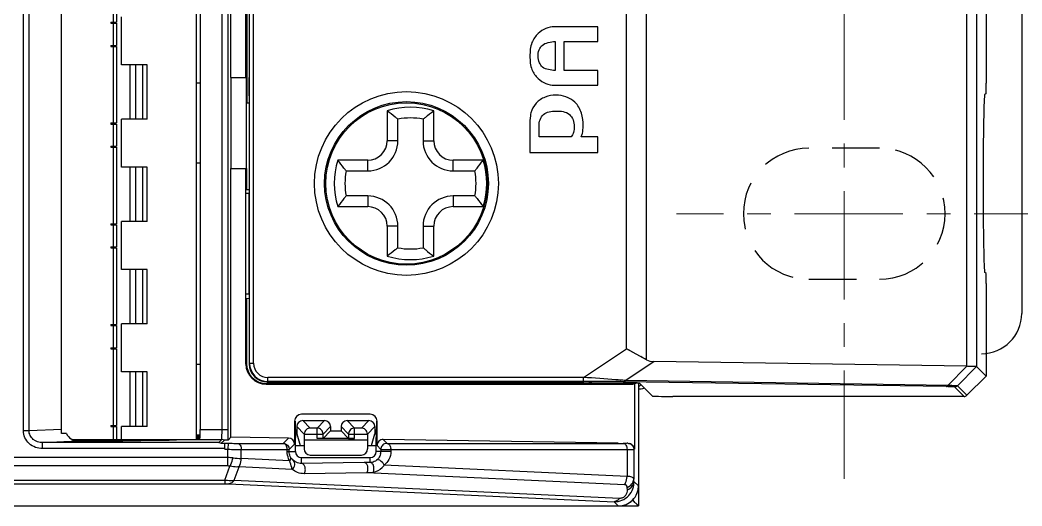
# Model space of a CAD drawing. Header units: millimetres. Extents: x 509 to 2449, y -194 to 649.
# Drawn here: x 2201.5 to 2251.16, y 555.1 to 579.21 of the extents above; entities that cross this region are included whole.
import ezdxf

# ---------------------------------------------------------------- set-up
doc = ezdxf.new("R2010")
doc.units = ezdxf.units.MM
doc.linetypes.add('CENTER', pattern=[17.8, 10.75, -2.35, 2.35, -2.35])
doc.linetypes.add('HIDDEN', pattern=[3.525, 2.35, -1.175])
doc.layers.get('0').update_dxf_attribs({"linetype": 'CONTINUOUS'})
doc.layers.add('3', color=112, linetype='CENTER', lineweight=15)
doc.layers.add('SU', color=7, linetype='CONTINUOUS')

msp = doc.modelspace()

# ---------------------------------------------------------------- linework, layer by layer
at = {"color": 7, "linetype": 'Continuous'}
for p, q in [((2212.874, 562.181), (2212.874, 608.028)), ((2213.074, 562.181), (2213.074, 608.028)), ((2248.404, 608.175), (2248.404, 562.034)), ((2248.911, 608.181), (2248.911, 562.028)), ((2232.55, 562.36), (2232.55, 607.848)), ((2231.557, 562.894), (2231.557, 607.315)), ((2251.15, 605.554), (2251.15, 564.654)), ((2210.25, 558.404), (2210.25, 593.001)), ((2201.66, 558.844), (2201.66, 592.565)), ((2201.942, 558.844), (2201.942, 592.565)), ((2203.55, 558.704), (2203.55, 592.804)), ((2210.432, 592.513), (2210.432, 558.896)), ((2211.508, 558.896), (2211.508, 592.513)), ((2211.808, 558.896), (2211.808, 592.513)), ((2211.95, 576.367), (2211.95, 589.441)), ((2212.692, 576.354), (2212.692, 589.454)), ((2206.11, 582.904), (2206.11, 579.104)), ((2206.285, 582.904), (2206.285, 579.104)), ((2212.75, 575.104), (2212.75, 581.055)), ((2249.386, 580.336), (2249.386, 576.072)), ((2205.999, 579.104), (2206.285, 579.104)), ((2205.999, 579.104), (2205.999, 579.054)), ((2206.23, 579.104), (2206.23, 579.054)), ((2206.53, 576.994), (2206.53, 579.374)), ((2205.999, 579.054), (2206.285, 579.054)), ((2206.11, 579.054), (2206.11, 577.954)), ((2206.285, 579.054), (2206.285, 577.954)), ((2230.13, 578.878), (2227.982, 578.878)), ((2230.13, 578.144), (2230.13, 578.878)), ((2228.029, 578.144), (2228.029, 576.711)), ((2228.468, 578.144), (2230.13, 578.144)), ((2228.468, 576.711), (2228.468, 578.144)), ((2205.999, 577.954), (2206.285, 577.954)), ((2205.999, 577.954), (2205.999, 577.904)), ((2205.999, 577.904), (2206.285, 577.904)), ((2206.11, 577.904), (2206.11, 574.104)), ((2206.23, 577.954), (2206.23, 577.904)), ((2206.285, 577.904), (2206.285, 574.104)), ((2207.804, 576.994), (2206.53, 576.994)), ((2206.96, 574.294), (2206.96, 576.994)), ((2207.232, 574.294), (2207.232, 576.994)), ((2207.578, 574.294), (2207.578, 576.994)), ((2207.804, 574.294), (2207.804, 576.994)), ((2230.13, 576.711), (2228.468, 576.711)), ((2230.13, 575.977), (2230.13, 576.711)), ((2210.25, 576.104), (2210.432, 576.104)), ((2211.95, 576.367), (2211.938, 576.367)), ((2211.938, 576.367), (2211.938, 571.841)), ((2211.95, 576.367), (2212.692, 576.354)), ((2212.715, 571.854), (2212.715, 576.354)), ((2212.85, 575.456), (2212.855, 576.276)), ((2227.982, 575.977), (2230.13, 575.977)), ((2212.72, 575.104), (2212.85, 575.104)), ((2212.85, 575.456), (2212.85, 570.604)), ((2249.378, 575.572), (2249.309, 575.504)), ((2219.699, 574.704), (2219.699, 573.226)), ((2222, 573.226), (2222, 574.704)), ((2207.804, 574.294), (2206.53, 574.294)), ((2206.53, 571.914), (2206.53, 574.294)), ((2220.228, 573.226), (2220.228, 574.294)), ((2221.471, 574.294), (2221.471, 573.226)), ((2205.999, 574.104), (2206.285, 574.104)), ((2205.999, 574.104), (2205.999, 574.054)), ((2205.999, 574.054), (2206.285, 574.054)), ((2206.11, 574.054), (2206.11, 572.954)), ((2206.23, 574.104), (2206.23, 574.054)), ((2206.285, 574.054), (2206.285, 572.954)), ((2226.77, 573.984), (2226.77, 572.633)), ((2227.223, 573.421), (2227.223, 573.96)), ((2220.228, 573.226), (2219.699, 573.226)), ((2221.471, 573.226), (2222, 573.226)), ((2228.811, 573.421), (2227.223, 573.421)), ((2230.13, 573.421), (2229.318, 573.421)), ((2230.13, 572.633), (2230.13, 573.421)), ((2205.999, 572.954), (2206.285, 572.954)), ((2205.999, 572.954), (2205.999, 572.904)), ((2205.999, 572.904), (2206.285, 572.904)), ((2206.11, 572.904), (2206.11, 569.104)), ((2206.23, 572.954), (2206.23, 572.904)), ((2206.285, 572.904), (2206.285, 569.104)), ((2226.77, 572.633), (2230.13, 572.633)), ((2218.728, 572.255), (2217.25, 572.255)), ((2218.728, 571.726), (2218.728, 572.255)), ((2224.449, 572.255), (2222.971, 572.255)), ((2222.971, 571.726), (2222.971, 572.255)), ((2207.804, 571.914), (2206.53, 571.914)), ((2206.96, 569.214), (2206.96, 571.914)), ((2207.232, 569.214), (2207.232, 571.914)), ((2207.578, 569.214), (2207.578, 571.914)), ((2207.804, 569.214), (2207.804, 571.914)), ((2210.432, 572.104), (2210.25, 572.104)), ((2211.95, 571.841), (2211.938, 571.841)), ((2211.95, 571.841), (2212.692, 571.854)), ((2211.95, 558.515), (2211.95, 571.841)), ((2212.692, 562.147), (2212.692, 571.854)), ((2212.72, 571.854), (2212.72, 570.804)), ((2217.659, 571.726), (2218.728, 571.726)), ((2222.971, 571.726), (2224.04, 571.726)), ((2212.72, 570.804), (2212.715, 570.804)), ((2212.72, 570.804), (2212.853, 570.802)), ((2212.855, 570.599), (2212.715, 570.599)), ((2212.855, 565.61), (2212.855, 570.599)), ((2218.728, 570.483), (2217.659, 570.483)), ((2218.728, 570.483), (2218.728, 569.954)), ((2224.04, 570.483), (2222.971, 570.483)), ((2222.971, 570.483), (2222.971, 569.954)), ((2217.25, 569.954), (2218.728, 569.954)), ((2222.971, 569.954), (2224.449, 569.954)), ((2207.804, 569.214), (2206.53, 569.214)), ((2206.53, 566.834), (2206.53, 569.214)), ((2205.999, 569.104), (2206.285, 569.104)), ((2205.999, 569.104), (2205.999, 569.054)), ((2205.999, 569.054), (2206.285, 569.054)), ((2206.11, 569.054), (2206.11, 567.954)), ((2206.23, 569.104), (2206.23, 569.054)), ((2206.285, 569.054), (2206.285, 567.954)), ((2220.228, 568.983), (2219.699, 568.983)), ((2219.699, 568.983), (2219.699, 567.505)), ((2220.228, 567.914), (2220.228, 568.983)), ((2221.471, 568.983), (2222, 568.983)), ((2221.471, 568.983), (2221.471, 567.914)), ((2222, 567.505), (2222, 568.983)), ((2205.999, 567.954), (2206.285, 567.954)), ((2205.999, 567.954), (2205.999, 567.904)), ((2205.999, 567.904), (2206.285, 567.904)), ((2206.11, 567.904), (2206.11, 564.104)), ((2206.23, 567.954), (2206.23, 567.904)), ((2206.285, 567.904), (2206.285, 564.104)), ((2207.804, 566.834), (2206.53, 566.834)), ((2206.96, 564.134), (2206.96, 566.834)), ((2207.232, 564.134), (2207.232, 566.834)), ((2207.578, 564.134), (2207.578, 566.834)), ((2207.804, 564.134), (2207.804, 566.834)), ((2249.378, 566.636), (2249.309, 566.705)), ((2249.386, 566.136), (2249.386, 561.552)), ((2212.855, 565.61), (2212.715, 565.609)), ((2212.72, 565.404), (2212.715, 565.404)), ((2212.72, 565.404), (2212.853, 565.407)), ((2212.72, 565.404), (2212.72, 562.174)), ((2212.85, 565.604), (2212.85, 562.157)), ((2205.999, 564.104), (2206.285, 564.104)), ((2205.999, 564.104), (2205.999, 564.054)), ((2205.999, 564.054), (2206.285, 564.054)), ((2206.11, 564.054), (2206.11, 562.954)), ((2206.23, 564.104), (2206.23, 564.054)), ((2206.285, 564.054), (2206.285, 562.954)), ((2207.804, 564.134), (2206.53, 564.134)), ((2206.53, 561.754), (2206.53, 564.134)), ((2205.999, 562.954), (2206.285, 562.954)), ((2205.999, 562.954), (2205.999, 562.904)), ((2205.999, 562.904), (2206.285, 562.904)), ((2206.11, 562.904), (2206.11, 559.104)), ((2206.23, 562.954), (2206.23, 562.904)), ((2206.285, 562.904), (2206.285, 559.104)), ((2229.423, 561.481), (2231.557, 562.894)), ((2232.55, 562.36), (2231.557, 562.894)), ((2231.484, 561.33), (2232.908, 562.273)), ((2248.404, 562.034), (2232.908, 562.273)), ((2207.804, 561.754), (2206.53, 561.754)), ((2206.96, 559.054), (2206.96, 561.754)), ((2207.232, 559.054), (2207.232, 561.754)), ((2207.578, 559.054), (2207.578, 561.754)), ((2207.804, 559.054), (2207.804, 561.754)), ((2210.25, 562.143), (2210.432, 562.143)), ((2212.874, 562.181), (2213.074, 562.181)), ((2248.422, 562.033), (2247.487, 561.084)), ((2248.909, 562.028), (2247.963, 561.067)), ((2249.386, 561.552), (2248.911, 562.028)), ((2213.749, 561.257), (2229.74, 561.257)), ((2229.423, 561.481), (2213.774, 561.481)), ((2213.774, 561.281), (2213.774, 561.481)), ((2229.423, 561.281), (2213.774, 561.281)), ((2229.407, 561.257), (2229.407, 561.175)), ((2229.423, 561.281), (2229.423, 561.481)), ((2229.707, 561.257), (2229.707, 561.18)), ((2229.781, 561.204), (2229.707, 561.18)), ((2229.74, 561.257), (2229.897, 561.204)), ((2229.781, 561.254), (2229.781, 561.204)), ((2232.081, 561.204), (2229.781, 561.204)), ((2247.394, 561.024), (2231.391, 561.271)), ((2247.487, 561.084), (2231.484, 561.33)), ((2232.081, 561.204), (2231.948, 561.16)), ((2232.15, 561.182), (2232.081, 561.204)), ((2249.386, 561.552), (2248.432, 560.598)), ((2213.692, 561.147), (2231.149, 561.147)), ((2229.407, 561.175), (2213.72, 561.175)), ((2231.948, 561.16), (2231.948, 557.925)), ((2232.22, 561.183), (2232.15, 561.183)), ((2232.15, 561.182), (2232.15, 555.104)), ((2232.23, 560.904), (2232.15, 560.904)), ((2232.846, 560.556), (2232.22, 561.183)), ((2248.291, 560.539), (2247.822, 561.008)), ((2248.432, 560.598), (2247.963, 561.067)), ((2248.291, 560.539), (2233.846, 560.539)), ((2215.102, 559.304), (2215.102, 558.171)), ((2215.127, 559.304), (2215.15, 558.504)), ((2218.85, 559.651), (2215.45, 559.651)), ((2215.511, 559.341), (2216.588, 559.341)), ((2215.881, 558.971), (2215.511, 559.341)), ((2216.218, 558.971), (2216.588, 559.341)), ((2217.711, 559.341), (2218.788, 559.341)), ((2217.711, 559.341), (2218.081, 558.971)), ((2218.788, 559.341), (2218.418, 558.971)), ((2219.172, 559.304), (2219.15, 558.504)), ((2219.197, 558.099), (2219.197, 559.304)), ((2201.66, 558.844), (2201.942, 558.844)), ((2201.942, 558.844), (2203.55, 558.921)), ((2205.999, 559.104), (2206.285, 559.104)), ((2205.999, 559.104), (2205.999, 559.054)), ((2205.999, 559.054), (2206.285, 559.054)), ((2206.11, 559.054), (2206.11, 558.404)), ((2206.23, 559.104), (2206.23, 559.054)), ((2206.285, 559.054), (2206.285, 558.404)), ((2207.804, 559.054), (2206.53, 559.054)), ((2206.53, 558.404), (2206.53, 559.054)), ((2210.432, 558.896), (2211.808, 558.896)), ((2215.583, 558.669), (2215.211, 559.041)), ((2215.211, 559.041), (2215.211, 558.684)), ((2216.218, 558.971), (2215.881, 558.971)), ((2216.218, 558.454), (2216.218, 558.971)), ((2216.518, 558.671), (2216.888, 559.041)), ((2216.888, 558.827), (2216.518, 558.456)), ((2216.888, 559.041), (2216.888, 558.827)), ((2216.888, 558.827), (2217.411, 558.827)), ((2217.411, 559.041), (2217.767, 558.685)), ((2217.411, 559.041), (2217.411, 558.827)), ((2217.411, 558.827), (2217.781, 558.456)), ((2218.418, 558.971), (2218.08, 558.971)), ((2218.081, 558.454), (2218.081, 558.971)), ((2219.088, 559.041), (2218.716, 558.669)), ((2219.088, 559.041), (2219.088, 558.684)), ((2202.612, 558.249), (2204.382, 558.334)), ((2211.348, 558.249), (2202.612, 558.249)), ((2202.612, 557.949), (2202.612, 558.249)), ((2203.795, 558.704), (2203.55, 558.704)), ((2204.085, 558.404), (2210.232, 558.404)), ((2204.157, 558.374), (2208.894, 558.374)), ((2207.464, 558.349), (2204.25, 558.349)), ((2204.382, 558.334), (2206.599, 558.334)), ((2206.599, 558.334), (2210.15, 558.396)), ((2210.15, 558.396), (2211.494, 558.396)), ((2210.424, 558.624), (2210.25, 558.624)), ((2210.25, 558.604), (2210.424, 558.604)), ((2210.25, 558.531), (2210.424, 558.531)), ((2210.424, 558.506), (2210.25, 558.506)), ((2210.25, 558.452), (2210.372, 558.452)), ((2210.316, 558.428), (2210.25, 558.428)), ((2211.348, 558.249), (2211.494, 558.396)), ((2211.627, 558.365), (2211.473, 558.218)), ((2211.647, 558.218), (2211.645, 558.215)), ((2211.647, 558.218), (2211.806, 558.215)), ((2211.806, 558.215), (2211.801, 557.915)), ((2211.95, 558.515), (2211.805, 558.372)), ((2214.807, 558.471), (2211.95, 558.515)), ((2214.543, 558.211), (2214.807, 558.471)), ((2215.15, 558.684), (2215.211, 558.684)), ((2215.15, 557.804), (2215.15, 558.504)), ((2215.211, 558.684), (2215.385, 558.104)), ((2215.583, 558.383), (2215.581, 557.938)), ((2215.583, 558.671), (2216.518, 558.671)), ((2215.583, 558.669), (2215.583, 558.383)), ((2215.583, 558.383), (2218.716, 558.383)), ((2218.081, 558.454), (2216.218, 558.454)), ((2216.518, 558.456), (2216.518, 558.671)), ((2217.783, 558.701), (2217.781, 558.671)), ((2217.781, 558.671), (2218.716, 558.671)), ((2217.781, 558.671), (2217.781, 558.456)), ((2218.716, 558.669), (2218.716, 558.383)), ((2218.716, 558.383), (2218.718, 557.938)), ((2218.914, 558.104), (2219.088, 558.684)), ((2219.088, 558.684), (2219.15, 558.684)), ((2219.15, 557.804), (2219.15, 558.504)), ((2219.501, 558.399), (2219.686, 558.211)), ((2231.149, 558.219), (2219.501, 558.399)), ((2211.642, 557.949), (2202.612, 557.949)), ((2211.642, 557.918), (2211.642, 557.949)), ((2211.642, 557.918), (2211.801, 557.915)), ((2211.801, 557.089), (2211.801, 557.915)), ((2212.269, 558.211), (2214.543, 558.211)), ((2212.463, 557.459), (2212.463, 557.911)), ((2212.463, 557.911), (2214.838, 557.911)), ((2214.737, 557.804), (2214.737, 557.911)), ((2214.737, 557.804), (2215.15, 557.804)), ((2214.838, 557.911), (2215.102, 558.171)), ((2214.838, 557.804), (2214.838, 557.911)), ((2215.15, 558.104), (2215.575, 558.104)), ((2218.724, 558.104), (2219.15, 558.104)), ((2219.88, 557.804), (2219.15, 557.804)), ((2219.197, 558.099), (2219.381, 557.911)), ((2219.382, 557.918), (2219.381, 557.911)), ((2219.381, 557.911), (2219.381, 557.804)), ((2219.381, 557.911), (2231.583, 557.911)), ((2219.686, 558.211), (2219.681, 558.211)), ((2219.686, 558.211), (2231.389, 558.211)), ((2219.88, 557.911), (2219.88, 557.804)), ((2231.583, 557.911), (2231.583, 556.574)), ((2231.92, 557.916), (2231.948, 557.925)), ((2231.92, 557.916), (2231.92, 556.44)), ((2211.801, 557.502), (2182.472, 557.502)), ((2214.862, 557.348), (2212.463, 557.459)), ((2215.45, 557.504), (2218.85, 557.504)), ((2215.45, 557.213), (2215.45, 557.504)), ((2218.554, 557.257), (2215.45, 557.213)), ((2215.875, 557.619), (2215.879, 557.633)), ((2215.879, 557.633), (2218.42, 557.633)), ((2218.42, 557.633), (2218.424, 557.619)), ((2218.85, 557.261), (2218.554, 557.257)), ((2218.85, 557.261), (2218.85, 557.504)), ((2211.801, 557.089), (2183.071, 557.089)), ((2211.655, 556.389), (2211.902, 557.076)), ((2212.114, 556.383), (2212.35, 557.043)), ((2214.986, 556.921), (2212.35, 557.043)), ((2218.692, 556.749), (2215.587, 556.705)), ((2218.998, 556.771), (2218.692, 556.749)), ((2231.461, 556.159), (2218.692, 556.749)), ((2231.583, 556.574), (2219.545, 557.131)), ((2183.036, 556.389), (2211.655, 556.389)), ((2211.655, 556.389), (2211.655, 556.203)), ((2212.114, 556.383), (2231.214, 555.5)), ((2231.928, 556.325), (2231.92, 556.44)), ((2231.928, 556.325), (2232.15, 556.103)), ((2183.036, 556.203), (2211.655, 556.203)), ((2211.838, 556.2), (2230.939, 555.316)), ((2231.604, 555.909), (2231.596, 556.024)), ((2230.939, 555.316), (2231.151, 555.104)), ((2232.15, 555.104), (2231.857, 555.397)), ((2232.035, 555.22), (2232.004, 555.25)), ((2058.15, 555.104), (2232.15, 555.104))]:
    msp.add_line(p, q, dxfattribs=at)
at = {"color": 7, "linetype": 'HIDDEN'}
for p, q in [((2244.1, 572.854), (2240.6, 572.854)), ((2240.6, 566.354), (2244.1, 566.354))]:
    msp.add_line(p, q, dxfattribs=at)
at = {"color": 7, "linetype": 'Continuous'}
for points in [[(2231.923, 562.697), (2231.803, 562.761), (2231.681, 562.827), (2231.557, 562.894)], [(2232.55, 562.36), (2232.46, 562.409), (2232.363, 562.461), (2232.26, 562.516)], [(2231.97, 555.283), (2231.935, 555.32), (2231.897, 555.358), (2231.857, 555.397)], [(2232.109, 555.145), (2232.087, 555.167), (2232.062, 555.192)], [(2232.15, 555.104), (2232.146, 555.107), (2232.138, 555.115), (2232.126, 555.128)]]:
    msp.add_lwpolyline(points, dxfattribs=at)
for radius in [4.558, 4.059, 4]:
    msp.add_circle((2220.65, 571.104), radius, dxfattribs=at)
for centre, radius, start, end in [((2220.85, 571.104), 3.779, 72.2783, 107.7217), ((2220.85, 571.104), 3.25, 78.9786, 101.0214), ((2218.728, 573.226), 1.5, 270, 0), ((2218.728, 573.226), 0.971, 270, 0), ((2222.971, 573.226), 1.5, 180, 270), ((2222.971, 573.226), 0.971, 180, 270), ((2220.85, 571.104), 3.779, 162.2783, 197.7217), ((2220.85, 571.104), 3.779, 342.2783, 17.7217), ((2220.85, 571.104), 3.25, 168.9786, 191.0214), ((2220.85, 571.104), 3.25, 348.9786, 11.0214), ((2218.728, 568.983), 1.5, 0, 90), ((2222.971, 568.983), 1.5, 90, 180), ((2218.728, 568.983), 0.971, 0, 90), ((2222.971, 568.983), 0.971, 90, 180), ((2220.85, 571.104), 3.25, 258.9786, 281.0214), ((2220.85, 571.104), 3.779, 252.2783, 287.7217), ((2249.15, 564.654), 2, 270, 0), ((2213.774, 562.181), 0.9, 180.005, 269.995), ((2213.774, 562.181), 0.7, 179.9997, 270.0003), ((2215.45, 559.304), 0.347, 90, 180), ((2218.85, 559.304), 0.347, 0, 90), ((2215.45, 557.804), 0.3, 180, 270), ((2218.85, 557.804), 0.3, 270, 0), ((2218.835, 557.805), 0.547, 347.1973, 359.9774), ((2219.682, 557.911), 0.301, 171.1336, 178.6403), ((2219.683, 557.91), 0.302, 113.005, 132.7714), ((2219.436, 557.911), 0.444, 0.0221, 6.6504), ((2211.803, 555.183), 2.32, 83.8186, 90.0287), ((2212.698, 563.484), 6.03, 263.8549, 267.7689), ((2215.406, 557.787), 0.563, 210.8516, 230.5), ((2211.801, 556.707), 0.383, 74.7424, 89.9528), ((2231.15, 556.104), 1, 270, 0)]:
    msp.add_arc(centre, radius, start, end, dxfattribs=at)
at = {"color": 7, "linetype": 'HIDDEN'}
for centre, start, end in [((2240.6, 569.604), 90, 270), ((2244.1, 569.604), 270, 90)]:
    msp.add_arc(centre, 3.25, start, end, dxfattribs=at)
at = {"color": 7, "linetype": 'Continuous'}
for centre, major_axis, ratio, start_param, end_param in [((2212.773, 577.986), (0, 5), 0.017455, -1.919862, -1.903454), ((2249.378, 576.072), (0, 0.5), 0.017455, -3.124139, -1.570796), ((2249.311, 571.104), (0, 4.4), 0.017455, 0.017453, 3.124139), ((2249.378, 566.136), (0, 0.5), 0.017455, -1.570796, -0.017453), ((2233.824, 564.394), (1.329, 2.001), 0.5299, -3.092244, -2.813743), ((2213.692, 562.147), (0.707, 0.707), 0.999695, -3.926839, -2.356347), ((2213.72, 562.175), (-0.707, -0.707), 0.999695, 5.497939, 7.068431), ((2213.75, 562.157), (0.637, 0.637), 0.999695, -3.926839, -2.356347), ((2247.411, 560.514), (1.359, 1.387), 0.458061, 0.394327, 0.410527), ((2247.411, 560.527), (1.5, 1.501), 0.01745, -0.000005, 0.036725), ((2229.407, 561.18), (0.3, 0), 0.017455, -1.570796, -0.05236), ((2231.149, 561.161), (0.8, 0), 0.017455, -1.570796, -0.05236), ((2231.741, 561.504), (0.686, 0), 0.874162, -0.93305, -0.678603), ((2233.846, 560.557), (1, 0), 0.017455, -3.124139, -1.570796), ((2248.291, 560.739), (0.141, -0.141), 0.999695, -0.785246, 0), ((2215.511, 559.041), (0.212, -0.212), 0.999973, 2.356208, 3.926977), ((2216.588, 559.041), (0.212, 0.212), 0.999973, -0.785384, 0.785384), ((2217.711, 559.041), (0.212, -0.212), 0.999973, 2.356208, 3.926977), ((2218.788, 559.041), (0.212, 0.212), 0.999973, -0.785384, 0.785384), ((2210.414, 558.896), (0, 0.5), 0.03697, -2.539584, -1.570796), ((2204.386, 558.934), (0.638, 0.031), 0.939566, -2.800097, -1.621794), ((2210.141, 558.896), (0, 0.5), 1, -3.124139, -2.922685), ((2210.141, 558.896), (0.5, 0), 1, 4.931297, 5.314398), ((2229.101, 557.949), (19.48, -0.3), 0.000269, -2.701966, -2.681637), ((2214.802, 558.171), (0.214, 0.211), 0.9997, -0.777487, 0.777608), ((2218.081, 558.456), (0.3, 0), 0.005236, -3.136357, -1.570796), ((2219.497, 558.099), (-0.211, 0.214), 0.999691, -0.793003, 0.792886), ((2215.881, 557.938), (0.045, 0.302), 0.981628, -4.56665, -2.995946), ((2218.418, 557.938), (-0.045, 0.302), 0.981628, -3.28724, -1.716535), ((2231.148, 556.106), (-0.709, 0.709), 0.997265, -3.925621, -2.357564)]:
    msp.add_ellipse(centre, major_axis=major_axis, ratio=ratio, start_param=start_param, end_param=end_param, dxfattribs=at)
for points, knots in [([(2227.982, 578.878), (2227.839, 578.878), (2227.539, 578.817), (2227.135, 578.545), (2226.803, 578.067), (2226.77, 577.644), (2226.77, 577.416)], [0, 0, 0, 0, 0.203752, 0.42072, 0.676809, 1, 1, 1, 1]), ([(2228.029, 576.711), (2227.916, 576.711), (2227.699, 576.739), (2227.389, 576.838), (2227.212, 577.106), (2227.153, 577.412), (2227.201, 577.72), (2227.367, 577.998), (2227.685, 578.108), (2227.911, 578.144), (2228.029, 578.144)], [0, 0, 0, 0, 0.133645, 0.260489, 0.36573, 0.496043, 0.622334, 0.727823, 0.860139, 1, 1, 1, 1]), ([(2226.77, 577.416), (2226.77, 577.192), (2226.802, 576.774), (2227.139, 576.309), (2227.538, 576.038), (2227.839, 575.977), (2227.982, 575.977)], [0, 0, 0, 0, 0.321075, 0.575157, 0.794226, 1, 1, 1, 1]), ([(2229.318, 573.421), (2229.336, 573.476), (2229.396, 573.649), (2229.423, 574.049), (2229.363, 574.598), (2229.063, 575.148), (2228.567, 575.418), (2228.046, 575.518), (2227.514, 575.42), (2227.038, 575.12), (2226.845, 574.739), (2226.801, 574.516), (2226.794, 574.467)], [0, 0, 0, 0, 0.037249, 0.119019, 0.258732, 0.393747, 0.50742, 0.614596, 0.734666, 0.851491, 0.968275, 1, 1, 1, 1]), ([(2220.228, 574.294), (2220.184, 574.33), (2220.011, 574.471), (2219.834, 574.606), (2219.699, 574.704)], [0, 0, 0, 0, 0.254198, 1, 1, 1, 1]), ([(2221.471, 574.294), (2221.515, 574.33), (2221.688, 574.471), (2221.865, 574.606), (2222, 574.704)], [0, 0, 0, 0, 0.254198, 1, 1, 1, 1]), ([(2227.223, 573.96), (2227.223, 574.161), (2227.322, 574.512), (2227.731, 574.679), (2228.17, 574.711), (2228.559, 574.679), (2228.732, 574.525)], [0, 0, 0, 0, 0.309718, 0.471211, 0.644696, 1, 1, 1, 1]), ([(2228.968, 573.927), (2228.968, 573.83), (2228.954, 573.65), (2228.87, 573.481), (2228.811, 573.421)], [0, 0, 0, 0, 0.535119, 1, 1, 1, 1]), ([(2217.659, 571.726), (2217.623, 571.769), (2217.483, 571.943), (2217.348, 572.12), (2217.25, 572.255)], [0, 0, 0, 0, 0.254198, 1, 1, 1, 1]), ([(2224.04, 571.726), (2224.076, 571.769), (2224.216, 571.943), (2224.351, 572.12), (2224.449, 572.255)], [0, 0, 0, 0, 0.254198, 1, 1, 1, 1]), ([(2217.659, 570.483), (2217.623, 570.439), (2217.483, 570.266), (2217.348, 570.088), (2217.25, 569.954)], [0, 0, 0, 0, 0.254198, 1, 1, 1, 1]), ([(2224.04, 570.483), (2224.076, 570.439), (2224.216, 570.266), (2224.351, 570.088), (2224.449, 569.954)], [0, 0, 0, 0, 0.254198, 1, 1, 1, 1]), ([(2220.228, 567.914), (2220.184, 567.878), (2220.011, 567.738), (2219.834, 567.603), (2219.699, 567.505)], [0, 0, 0, 0, 0.254198, 1, 1, 1, 1]), ([(2221.471, 567.914), (2221.515, 567.878), (2221.688, 567.738), (2221.865, 567.603), (2222, 567.505)], [0, 0, 0, 0, 0.254198, 1, 1, 1, 1]), ([(2248.909, 562.028), (2248.895, 562.023), (2248.846, 562.023), (2248.75, 562.02), (2248.602, 562.026), (2248.487, 562.031), (2248.422, 562.033)], [0, 0, 0, 0, 0.090582, 0.292806, 0.599982, 1, 1, 1, 1]), ([(2231.484, 561.33), (2231.334, 561.343), (2230.647, 561.397), (2229.96, 561.445), (2229.423, 561.481)], [0, 0, 0, 0, 0.218865, 1, 1, 1, 1]), ([(2231.391, 561.271), (2231.245, 561.273), (2230.589, 561.28), (2229.932, 561.281), (2229.423, 561.281)], [0, 0, 0, 0, 0.223182, 1, 1, 1, 1]), ([(2231.391, 561.271), (2231.4, 561.271), (2231.438, 561.277), (2231.468, 561.306), (2231.484, 561.33)], [0, 0, 0, 0, 0.229594, 1, 1, 1, 1]), ([(2247.394, 561.024), (2247.403, 561.024), (2247.441, 561.031), (2247.471, 561.059), (2247.487, 561.084)], [0, 0, 0, 0, 0.229595, 1, 1, 1, 1]), ([(2247.822, 561.008), (2247.82, 561.01), (2247.808, 561.01), (2247.788, 561.014), (2247.752, 561.015), (2247.704, 561.017), (2247.643, 561.019), (2247.538, 561.022), (2247.454, 561.023), (2247.394, 561.024)], [0, 0, 0, 0, 0.020787, 0.071452, 0.153316, 0.266344, 0.409779, 0.581713, 1, 1, 1, 1]), ([(2247.963, 561.067), (2247.951, 561.065), (2247.906, 561.068), (2247.813, 561.07), (2247.667, 561.076), (2247.552, 561.081), (2247.487, 561.084)], [0, 0, 0, 0, 0.080643, 0.27871, 0.59025, 1, 1, 1, 1]), ([(2202.612, 557.949), (2202.492, 557.949), (2202.249, 557.992), (2201.934, 558.183), (2201.713, 558.481), (2201.66, 558.724), (2201.66, 558.844)], [0, 0, 0, 0, 0.250364, 0.500487, 0.750307, 1, 1, 1, 1]), ([(2202.612, 558.249), (2202.45, 558.248), (2202.193, 558.333), (2201.982, 558.593), (2201.942, 558.761), (2201.942, 558.844)], [0, 0, 0, 0, 0.495255, 0.747374, 1, 1, 1, 1]), ([(2211.494, 558.396), (2211.498, 558.398), (2211.496, 558.415), (2211.501, 558.441), (2211.502, 558.489), (2211.504, 558.549), (2211.506, 558.624), (2211.508, 558.741), (2211.508, 558.833), (2211.508, 558.896)], [0, 0, 0, 0, 0.022758, 0.081789, 0.175217, 0.299598, 0.450284, 0.62163, 1, 1, 1, 1]), ([(2211.805, 558.372), (2211.805, 558.411), (2211.807, 558.585), (2211.808, 558.76), (2211.808, 558.896)], [0, 0, 0, 0, 0.220898, 1, 1, 1, 1]), ([(2215.881, 558.971), (2215.813, 558.97), (2215.657, 558.914), (2215.583, 558.755), (2215.583, 558.671)], [0, 0, 0, 0, 0.448197, 1, 1, 1, 1]), ([(2218.08, 558.971), (2218.008, 558.97), (2217.86, 558.914), (2217.791, 558.772), (2217.783, 558.701)], [0, 0, 0, 0, 0.499946, 1, 1, 1, 1]), ([(2218.716, 558.671), (2218.716, 558.755), (2218.643, 558.914), (2218.486, 558.97), (2218.418, 558.971)], [0, 0, 0, 0, 0.551802, 1, 1, 1, 1]), ([(2211.805, 558.372), (2211.803, 558.371), (2211.794, 558.372), (2211.78, 558.369), (2211.757, 558.369), (2211.729, 558.368), (2211.698, 558.367), (2211.668, 558.368), (2211.645, 558.364), (2211.63, 558.368), (2211.627, 558.365)], [0, 0, 0, 0, 0.038198, 0.128174, 0.258897, 0.419479, 0.598705, 0.777668, 0.929058, 1, 1, 1, 1]), ([(2211.642, 557.942), (2211.642, 557.977), (2211.643, 558.042), (2211.643, 558.118), (2211.645, 558.167), (2211.645, 558.193), (2211.647, 558.208), (2211.646, 558.216), (2211.647, 558.218)], [0, 0, 0, 0, 0.38281, 0.704349, 0.827644, 0.919751, 0.977757, 1, 1, 1, 1]), ([(2211.642, 557.942), (2211.642, 557.97), (2211.643, 558.061), (2211.643, 558.152), (2211.645, 558.215)], [0, 0, 0, 0, 0.302883, 1, 1, 1, 1]), ([(2211.806, 558.215), (2211.848, 558.215), (2212.002, 558.212), (2212.157, 558.211), (2212.269, 558.211)], [0, 0, 0, 0, 0.271656, 1, 1, 1, 1]), ([(2231.616, 558.215), (2231.606, 558.214), (2231.531, 558.211), (2231.455, 558.211), (2231.389, 558.211)], [0, 0, 0, 0, 0.130762, 1, 1, 1, 1]), ([(2211.801, 557.915), (2211.861, 557.915), (2212.082, 557.913), (2212.302, 557.911), (2212.463, 557.911)], [0, 0, 0, 0, 0.271656, 1, 1, 1, 1]), ([(2212.269, 558.211), (2212.324, 558.209), (2212.44, 558.114), (2212.463, 557.984), (2212.463, 557.911)], [0, 0, 0, 0, 0.430824, 1, 1, 1, 1]), ([(2214.543, 558.211), (2214.619, 558.21), (2214.776, 558.145), (2214.838, 557.987), (2214.838, 557.911)], [0, 0, 0, 0, 0.499938, 1, 1, 1, 1]), ([(2214.737, 557.911), (2214.737, 557.984), (2214.714, 558.114), (2214.598, 558.209), (2214.543, 558.211)], [0, 0, 0, 0, 0.569173, 1, 1, 1, 1]), ([(2214.862, 557.348), (2214.842, 557.381), (2214.77, 557.522), (2214.737, 557.684), (2214.737, 557.804)], [0, 0, 0, 0, 0.240997, 1, 1, 1, 1]), ([(2214.923, 557.498), (2214.91, 557.519), (2214.861, 557.614), (2214.838, 557.722), (2214.838, 557.804)], [0, 0, 0, 0, 0.231012, 1, 1, 1, 1]), ([(2219.88, 557.804), (2219.88, 557.668), (2219.815, 557.407), (2219.642, 557.204), (2219.545, 557.131)], [0, 0, 0, 0, 0.527835, 1, 1, 1, 1]), ([(2219.72, 558.205), (2219.74, 558.199), (2219.829, 558.148), (2219.868, 558.04), (2219.877, 557.962)], [0, 0, 0, 0, 0.213348, 1, 1, 1, 1]), ([(2231.389, 558.211), (2231.444, 558.209), (2231.56, 558.114), (2231.583, 557.984), (2231.583, 557.911)], [0, 0, 0, 0, 0.430824, 1, 1, 1, 1]), ([(2231.583, 557.911), (2231.628, 557.911), (2231.708, 557.912), (2231.81, 557.912), (2231.877, 557.914), (2231.91, 557.914), (2231.92, 557.916)], [0, 0, 0, 0, 0.400717, 0.708321, 0.910708, 1, 1, 1, 1]), ([(2231.948, 557.925), (2231.943, 557.984), (2231.891, 558.11), (2231.774, 558.185), (2231.706, 558.203)], [0, 0, 0, 0, 0.456182, 1, 1, 1, 1]), ([(2231.706, 558.203), (2231.767, 558.185), (2231.878, 558.108), (2231.92, 557.979), (2231.92, 557.916)], [0, 0, 0, 0, 0.499861, 1, 1, 1, 1]), ([(2211.902, 557.076), (2211.917, 557.105), (2211.979, 557.238), (2212.024, 557.378), (2212.052, 557.489)], [0, 0, 0, 0, 0.221601, 1, 1, 1, 1]), ([(2212.35, 557.043), (2212.369, 557.071), (2212.436, 557.2), (2212.463, 557.348), (2212.463, 557.459)], [0, 0, 0, 0, 0.234214, 1, 1, 1, 1]), ([(2214.862, 557.348), (2214.875, 557.361), (2214.909, 557.401), (2214.94, 557.466), (2214.923, 557.498)], [0, 0, 0, 0, 0.338645, 1, 1, 1, 1]), ([(2214.986, 556.921), (2214.978, 556.949), (2214.935, 557.091), (2214.895, 557.234), (2214.862, 557.348)], [0, 0, 0, 0, 0.19984, 1, 1, 1, 1]), ([(2214.986, 556.921), (2215.053, 556.974), (2215.127, 557.094), (2215.117, 557.259), (2215.075, 557.328), (2215.048, 557.353)], [0, 0, 0, 0, 0.528209, 0.773332, 1, 1, 1, 1]), ([(2215.45, 557.213), (2215.407, 557.212), (2215.263, 557.224), (2215.126, 557.288), (2215.048, 557.353)], [0, 0, 0, 0, 0.295563, 1, 1, 1, 1]), ([(2218.692, 556.749), (2218.719, 556.795), (2218.75, 556.905), (2218.738, 557.068), (2218.678, 557.205), (2218.593, 557.256), (2218.554, 557.257)], [0, 0, 0, 0, 0.268294, 0.555285, 0.806539, 1, 1, 1, 1]), ([(2219.169, 557.372), (2219.1, 557.319), (2218.989, 557.272), (2218.876, 557.262), (2218.85, 557.261)], [0, 0, 0, 0, 0.765756, 1, 1, 1, 1]), ([(2218.998, 556.771), (2219.022, 556.818), (2219.048, 556.926), (2219.031, 557.083), (2218.97, 557.213), (2218.887, 557.26), (2218.85, 557.261)], [0, 0, 0, 0, 0.272766, 0.558161, 0.806471, 1, 1, 1, 1]), ([(2219.368, 557.683), (2219.36, 557.648), (2219.32, 557.53), (2219.239, 557.426), (2219.169, 557.372)], [0, 0, 0, 0, 0.288289, 1, 1, 1, 1]), ([(2219.545, 557.131), (2219.526, 557.175), (2219.453, 557.301), (2219.257, 557.434), (2219.169, 557.372)], [0, 0, 0, 0, 0.307932, 1, 1, 1, 1]), ([(2212.35, 557.042), (2212.315, 557.039), (2212.165, 557.033), (2212.014, 557.051), (2211.902, 557.076)], [0, 0, 0, 0, 0.231834, 1, 1, 1, 1]), ([(2215.587, 556.705), (2215.471, 556.704), (2215.252, 556.743), (2215.063, 556.856), (2214.986, 556.921)], [0, 0, 0, 0, 0.537641, 1, 1, 1, 1]), ([(2215.587, 556.705), (2215.614, 556.751), (2215.646, 556.862), (2215.633, 557.024), (2215.573, 557.161), (2215.488, 557.212), (2215.45, 557.213)], [0, 0, 0, 0, 0.268294, 0.555284, 0.806538, 1, 1, 1, 1]), ([(2219.545, 557.131), (2219.514, 557.083), (2219.377, 556.91), (2219.163, 556.782), (2218.998, 556.771)], [0, 0, 0, 0, 0.256185, 1, 1, 1, 1]), ([(2211.655, 556.389), (2211.696, 556.385), (2211.848, 556.372), (2212.002, 556.371), (2212.114, 556.383)], [0, 0, 0, 0, 0.265867, 1, 1, 1, 1]), ([(2212.114, 556.383), (2212.08, 556.332), (2212.002, 556.245), (2211.891, 556.203), (2211.838, 556.2)], [0, 0, 0, 0, 0.537295, 1, 1, 1, 1]), ([(2230.939, 555.316), (2231.071, 555.314), (2231.344, 555.363), (2231.683, 555.597), (2231.891, 555.941), (2231.931, 556.2), (2231.928, 556.325)], [0, 0, 0, 0, 0.252778, 0.511557, 0.762539, 1, 1, 1, 1]), ([(2231.461, 556.159), (2231.48, 556.187), (2231.55, 556.315), (2231.58, 556.463), (2231.583, 556.574)], [0, 0, 0, 0, 0.235044, 1, 1, 1, 1]), ([(2231.92, 556.44), (2231.912, 556.484), (2231.832, 556.542), (2231.711, 556.567), (2231.629, 556.573), (2231.583, 556.574)], [0, 0, 0, 0, 0.356854, 0.638876, 1, 1, 1, 1]), ([(2231.596, 556.024), (2231.685, 556.063), (2231.842, 556.172), (2231.917, 556.354), (2231.92, 556.44)], [0, 0, 0, 0, 0.529342, 1, 1, 1, 1]), ([(2231.604, 555.909), (2231.693, 555.948), (2231.849, 556.057), (2231.924, 556.239), (2231.928, 556.325)], [0, 0, 0, 0, 0.529342, 1, 1, 1, 1]), ([(2211.655, 556.203), (2211.672, 556.203), (2211.733, 556.203), (2211.794, 556.202), (2211.838, 556.2)], [0, 0, 0, 0, 0.272069, 1, 1, 1, 1]), ([(2231.214, 555.5), (2231.27, 555.497), (2231.391, 555.516), (2231.567, 555.65), (2231.61, 555.817), (2231.604, 555.909)], [0, 0, 0, 0, 0.262502, 0.56159, 1, 1, 1, 1]), ([(2231.596, 556.024), (2231.594, 556.057), (2231.572, 556.13), (2231.497, 556.157), (2231.461, 556.159)], [0, 0, 0, 0, 0.476478, 1, 1, 1, 1]), ([(2231.214, 555.5), (2231.181, 555.449), (2231.103, 555.362), (2230.991, 555.319), (2230.939, 555.316)], [0, 0, 0, 0, 0.537295, 1, 1, 1, 1])]:
    msp.add_open_spline(points, degree=3, knots=knots, dxfattribs=at)
for points in [[(2226.794, 574.467), (2226.769, 574.308), (2226.77, 574.145), (2226.77, 573.984)], [(2228.732, 574.525), (2228.892, 574.383), (2228.968, 574.141), (2228.968, 573.927)], [(2232.455, 560.948), (2232.384, 560.919), (2232.307, 560.904), (2232.23, 560.904)], [(2247.822, 561.008), (2247.873, 561.008), (2247.927, 561.031), (2247.963, 561.067)], [(2216.518, 558.671), (2216.518, 558.747), (2216.454, 558.907), (2216.294, 558.971), (2216.218, 558.971)], [(2211.348, 558.249), (2211.391, 558.248), (2211.434, 558.237), (2211.473, 558.218)], [(2211.627, 558.365), (2211.586, 558.385), (2211.54, 558.396), (2211.494, 558.396)], [(2231.616, 558.215), (2231.647, 558.215), (2231.677, 558.211), (2231.706, 558.203)], [(2219.478, 558.131), (2219.429, 558.087), (2219.395, 558.022), (2219.385, 557.957)], [(2219.681, 558.211), (2219.642, 558.211), (2219.601, 558.203), (2219.565, 558.187)], [(2219.686, 558.211), (2219.697, 558.211), (2219.709, 558.209), (2219.72, 558.205)]]:
    msp.add_open_spline(points, degree=3, dxfattribs=at)
at = {"layer": '3', "linetype": 'CENTER', "ltscale": 0.5}
for p, q in [((2242.35, 556.454), (2242.35, 613.119)), ((2254.161, 569.604), (2234.038, 569.604))]:
    msp.add_line(p, q, dxfattribs=at)
at = {"layer": 'SU', "color": 7, "linetype": 'Continuous'}
msp.add_line((2059.15, 555.104), (2231.15, 555.104), dxfattribs=at)
msp.add_arc((2231.15, 556.104), 1, 269.9985, 0.0015, dxfattribs=at)

doc.saveas('drawing.dxf')
